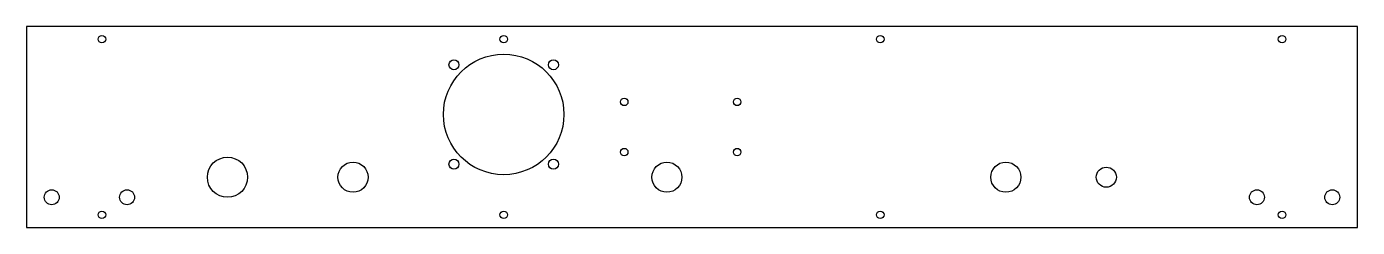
# Model space of a CAD drawing. Extents: x -265 to 265, y 0 to 80.
import ezdxf

# ---------------------------------------------------------------- set-up
doc = ezdxf.new("R2010")
doc.units = 0
doc.header["$LTSCALE"] = 2
doc.layers.get('0').update_dxf_attribs({"linetype": 'CONTINUOUS'})

msp = doc.modelspace()

# ---------------------------------------------------------------- linework, layer by layer
at = {"color": 9, "linetype": 'CONTINUOUS'}
for p, q in [((265, 80), (-265, 80)), ((-265, 80), (-265, 0)), ((265, 0), (265, 80)), ((-265, 0), (265, 0))]:
    msp.add_line(p, q, dxfattribs=at)
for centre, radius in [((-235, 75), 1.5), ((-75, 75), 1.5), ((75, 75), 1.5), ((235, 75), 1.5), ((-75, 45), 24), ((-94.8, 64.8), 2), ((-55.2, 64.8), 2), ((-27, 50), 1.5), ((18, 50), 1.5), ((-185, 20), 8), ((-94.8, 25.2), 2), ((-94.8, 25.2), 2), ((-55.2, 25.2), 2), ((-27, 30), 1.5), ((18, 30), 1.5), ((-135, 20), 6), ((-10, 20), 6), ((125, 20), 6), ((165, 20), 4), ((-255, 12), 3), ((-225, 12), 3), ((225, 12), 3), ((255, 12), 3), ((-235, 5), 1.5), ((-75, 5), 1.5), ((75, 5), 1.5), ((235, 5), 1.5)]:
    msp.add_circle(centre, radius, dxfattribs=at)

doc.saveas('drawing.dxf')
